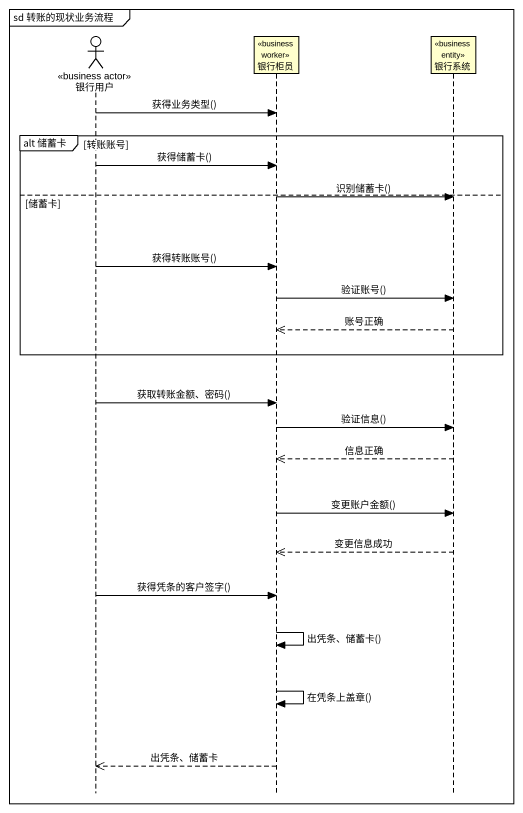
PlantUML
@startuml
mainframe sd 转账的现状业务流程
hide footbox
actor 银行用户 <<business actor>>
participant 银行柜员 <<business worker>>
participant 银行系统 <<business entity>>

银行用户 -> 银行柜员 : 获得业务类型()
group alt 储蓄卡 [转账账号]
  银行用户 -> 银行柜员 : 获得储蓄卡()
else 储蓄卡
  银行柜员 -> 银行系统 : 识别储蓄卡()
  银行用户 -> 银行柜员 : 获得转账账号()
  银行柜员 -> 银行系统 : 验证账号()
  银行系统 -->> 银行柜员 : 账号正确
end
银行用户 -> 银行柜员 : 获取转账金额、密码()
银行柜员 -> 银行系统 : 验证信息()
银行系统 -->> 银行柜员 : 信息正确
银行柜员 -> 银行系统 : 变更账户金额()
银行系统 -->> 银行柜员 : 变更信息成功
银行用户 -> 银行柜员 : 获得凭条的客户签字()
银行柜员 -> 银行柜员 : 出凭条、储蓄卡()
银行柜员 -> 银行柜员 : 在凭条上盖章()
银行柜员 -->> 银行用户 : 出凭条、储蓄卡
@enduml
